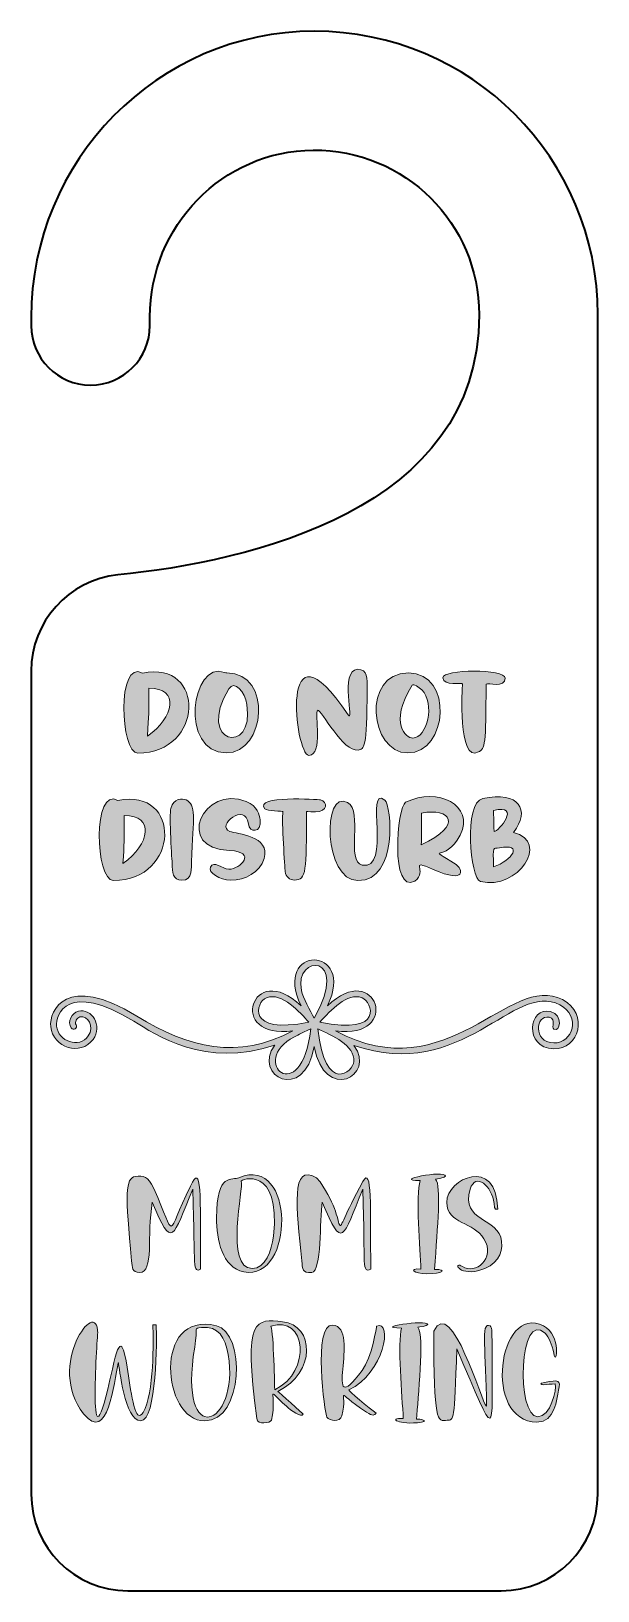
# Model space of a CAD drawing. Header units: inches. Extents: x 36 to 324, y 36 to 828.
import ezdxf

# ---------------------------------------------------------------- set-up
doc = ezdxf.new("R2010")
doc.units = ezdxf.units.IN
doc.header["$MEASUREMENT"] = 0
doc.layers.add('_U+0421_U+043B_U+043E_U+0439 1', color=7, linetype='Continuous')

msp = doc.modelspace()

# ---------------------------------------------------------------- hatches: boundary and pattern name
at = {"layer": '_U+0421_U+043B_U+043E_U+0439 1', "true_color": 0xffffff}
h = msp.add_hatch(color=7, dxfattribs=at)
h.dxf.hatch_style = 2
edge = h.paths.add_edge_path()
edge.add_spline(control_points=[(97.53, 233.38), (94.7, 216.4), (98.58, 197.65), (91.1, 197.65), (87.15, 197.65), (87.43, 200.03), (87.07, 203.62), (83.74, 237.37), (83.82, 245.64), (88.96, 246.41), (93.25, 247.06), (95.09, 246.58), (98.39, 240.39), (109.95, 213.93), (104.2, 215.45), (116.9, 241.45), (122.89, 254.07), (121.87, 238.05), (122.14, 199.26), (118.11, 197.92), (119.27, 197.95), (118.2, 239.98), (107.7, 215.3), (107.87, 208.56), (97.53, 233.38)], knot_values=[0, 0, 0, 0, 1, 1, 1, 2, 2, 2, 3, 3, 3, 4, 4, 4, 5, 5, 5, 6, 6, 6, 7, 7, 7, 8, 8, 8, 8], degree=3, periodic=1)
edge = h.paths.add_edge_path()
edge.add_spline(control_points=[(144.02, 197.96), (133.07, 200.31), (130.2, 214.25), (130.2, 225.44), (130.2, 248.92), (138.32, 244.21), (141.59, 245.76), (170.24, 257.89), (170.08, 193.07), (144.02, 197.96)], knot_values=[0, 0, 0, 0, 1, 1, 1, 2, 2, 2, 3, 3, 3, 3], degree=3, periodic=1)
edge = h.paths.add_edge_path()
edge.add_spline(control_points=[(159.13, 216.06), (163.13, 252.36), (142.25, 245.02), (142.76, 244.02), (144.17, 241.18), (134.16, 199.64), (148.3, 199.64), (154.92, 199.64), (158.34, 208.84), (159.13, 216.06)], knot_values=[0, 0, 0, 0, 1, 1, 1, 2, 2, 2, 3, 3, 3, 3], degree=3, periodic=1)
edge = h.paths.add_edge_path()
edge.add_spline(control_points=[(204.64, 239.98), (205.69, 198.9), (204.08, 197.76), (208.58, 199.26), (208.36, 230.63), (209.31, 252.49), (204.56, 243.85), (185.21, 208.69), (199.77, 219.92), (182.81, 243.62), (182.03, 244.71), (181.42, 245.41), (180.96, 245.73), (167.81, 253.44), (170.84, 230.69), (173.52, 203.62), (173.95, 199.22), (173.74, 197.39), (178.6, 197.71), (183.81, 198.05), (182.49, 224.47), (183.97, 233.38), (194.4, 208.35), (194.07, 215.14), (204.64, 239.98)], knot_values=[0, 0, 0, 0, 1, 1, 1, 2, 2, 2, 3, 3, 3, 4, 4, 4, 5, 5, 5, 6, 6, 6, 7, 7, 7, 8, 8, 8, 8], degree=3, periodic=1)
edge = h.paths.add_edge_path()
edge.add_spline(control_points=[(246.64, 246.62), (246.3, 249.83), (218.57, 244.34), (233.7, 244.34), (231.42, 237.19), (233.65, 208.79), (234.1, 199.41), (227.3, 199.83), (230.61, 197), (236.89, 197), (245.34, 197), (247.77, 199.22), (241.07, 199.22), (242.4, 221.8), (244.59, 241.27), (241.51, 245.12), (241.83, 245.16), (246.64, 245.71), (246.64, 246.62)], knot_values=[0, 0, 0, 0, 1, 1, 1, 2, 2, 2, 3, 3, 3, 4, 4, 4, 5, 5, 5, 6, 6, 6, 6], degree=3, periodic=1)
edge = h.paths.add_edge_path()
edge.add_spline(control_points=[(259.11, 239.93), (261.89, 248.95), (270.28, 241.45), (271.29, 232.76), (271.5, 228.95), (272.22, 229.76), (273.11, 229.85), (272.66, 256.77), (247.2, 245.48), (247.2, 233.21), (247.2, 222.29), (261.28, 223.26), (266.12, 214.83), (272.25, 204.66), (261.61, 196.39), (255.24, 200.62), (250.58, 203.72), (252.38, 195.96), (263.52, 198.61), (272.51, 201.03), (275.78, 207.14), (275.12, 213.36), (273.78, 225.84), (253.96, 223.27), (259.11, 239.93)], knot_values=[0, 0, 0, 0, 1, 1, 1, 2, 2, 2, 3, 3, 3, 4, 4, 4, 5, 5, 5, 6, 6, 6, 7, 7, 7, 8, 8, 8, 8], degree=3, periodic=1)
edge = h.paths.add_edge_path()
edge.add_spline(control_points=[(97.86, 171.15), (98.01, 163.58), (98.71, 136.17), (92.91, 126.62), (84.82, 113.44), (85.45, 187.92), (77.26, 148.6), (63.8, 85.7), (69.8, 165.77), (69.8, 166.77), (69.8, 186.37), (43.18, 150.26), (62.68, 125.91), (75.03, 110.47), (78.17, 141.7), (80.21, 151.81), (80.21, 151.81), (80.24, 151.85), (80.24, 151.85), (80.24, 151.85), (80.31, 151.74), (80.31, 151.74), (80.84, 150.12), (83.35, 122.28), (91.74, 122.28), (99.73, 122.28), (100.06, 164.34), (99.51, 171.14), (99.51, 171.14), (97.86, 171.14), (97.86, 171.14), (97.86, 171.14), (97.86, 171.15), (97.86, 171.15)], knot_values=[0, 0, 0, 0, 1, 1, 1, 2, 2, 2, 3, 3, 3, 4, 4, 4, 5, 5, 5, 6, 6, 6, 7, 7, 7, 8, 8, 8, 9, 9, 9, 10, 10, 10, 11, 11, 11, 11], degree=3, periodic=1)
edge = h.paths.add_edge_path()
edge.add_spline(control_points=[(124.21, 122.25), (102.55, 122.25), (97.62, 178.52), (130.13, 170.6), (145.02, 167.1), (143.97, 122.25), (124.21, 122.25)], knot_values=[0, 0, 0, 0, 1, 1, 1, 2, 2, 2, 2], degree=3, periodic=1)
edge = h.paths.add_edge_path()
edge.add_spline(control_points=[(136.18, 156.06), (134.58, 164.5), (131.18, 170.79), (122.63, 169.67), (118.18, 169.1), (120.88, 170.47), (119.11, 159.68), (110.31, 106.93), (142.05, 119.32), (136.18, 156.06)], knot_values=[0, 0, 0, 0, 1, 1, 1, 2, 2, 2, 3, 3, 3, 3], degree=3, periodic=1)
edge = h.paths.add_edge_path()
edge.add_spline(control_points=[(161.38, 137.24), (161.78, 136.99), (174.29, 125.71), (174.29, 125.71), (173.54, 123.5), (167.89, 127.8), (165.73, 129.73), (154.32, 139.85), (161.35, 137.71), (158.13, 122.7), (157.73, 121.21), (150.88, 120.06), (150.64, 123.45), (143.56, 175.64), (150.28, 173.98), (163.82, 172.63), (180.01, 170.96), (180.85, 146.75), (161.38, 137.24)], knot_values=[0, 0, 0, 0, 1, 1, 1, 2, 2, 2, 3, 3, 3, 4, 4, 4, 5, 5, 5, 6, 6, 6, 6], degree=3, periodic=1)
edge = h.paths.add_edge_path()
edge.add_spline(control_points=[(157.86, 170.33), (159.24, 167.23), (159.77, 138.14), (159.78, 138.14), (178.91, 147.01), (175.59, 176.65), (157.86, 170.33)], knot_values=[0, 0, 0, 0, 1, 1, 1, 2, 2, 2, 2], degree=3, periodic=1)
edge = h.paths.add_edge_path()
edge.add_spline(control_points=[(211.54, 170.38), (211.54, 170.38), (209.32, 154.5), (204.22, 147.81), (182.91, 120.03), (204.25, 169.9), (189.23, 170.91), (178.89, 171.69), (185.23, 125.46), (186.3, 124.13), (187.76, 122.33), (192.9, 121.45), (193.85, 124.88), (197.58, 138.34), (188.39, 138.38), (206.5, 126.72), (209.88, 124.53), (210.17, 125.13), (211.41, 126.22), (208.12, 128.27), (196.51, 138.09), (197.51, 138.09), (215.17, 146.15), (220.06, 173.85), (211.54, 170.38)], knot_values=[0, 0, 0, 0, 1, 1, 1, 2, 2, 2, 3, 3, 3, 4, 4, 4, 5, 5, 5, 6, 6, 6, 7, 7, 7, 8, 8, 8, 8], degree=3, periodic=1)
edge = h.paths.add_edge_path()
edge.add_spline(control_points=[(224.3, 169.46), (221.99, 162.22), (224.58, 134.5), (225.1, 123.52), (216.92, 124.03), (222.68, 119.88), (234.45, 121.62), (236.38, 121.91), (236.66, 123.14), (231.92, 123.14), (232.5, 133.09), (235.95, 165.67), (232.54, 169.94), (232.87, 169.97), (237.53, 170.41), (237.53, 171.21), (237.38, 174), (208.31, 169.46), (224.3, 169.46)], knot_values=[0, 0, 0, 0, 1, 1, 1, 2, 2, 2, 3, 3, 3, 4, 4, 4, 5, 5, 5, 6, 6, 6, 6], degree=3, periodic=1)
edge = h.paths.add_edge_path()
edge.add_spline(control_points=[(269.32, 170.5), (264.05, 173.29), (267.42, 157.17), (267.42, 129.81), (264.99, 131), (249.63, 186.46), (240.62, 167.86), (240.62, 121.44), (242.36, 121.9), (247.43, 122.59), (250.82, 123.05), (251.12, 121), (252.33, 158.9), (273.02, 110.52), (270.23, 113.23), (270.23, 158.72), (270.22, 165.37), (270.32, 169.96), (269.32, 170.5)], knot_values=[0, 0, 0, 0, 1, 1, 1, 2, 2, 2, 3, 3, 3, 4, 4, 4, 5, 5, 5, 6, 6, 6, 6], degree=3, periodic=1)
edge = h.paths.add_edge_path()
edge.add_spline(control_points=[(296.91, 141.86), (293.68, 141.32), (295.29, 140.66), (296.29, 140.66), (298.04, 140.66), (300.37, 141.07), (302.32, 141.07), (303.5, 138.66), (299.78, 124.34), (293.49, 124.34), (282.25, 124.34), (283.98, 179.53), (297.22, 166.77), (299.22, 164.64), (300.69, 161.26), (301.6, 156.6), (302.99, 149.01), (305.54, 165.91), (296.4, 170.6), (273.28, 182.15), (265.31, 121.7), (293.08, 121.7), (302.31, 121.7), (303.06, 133.26), (304.08, 137.88), (305.15, 143.33), (304.27, 143.08), (296.91, 141.86)], knot_values=[0, 0, 0, 0, 1, 1, 1, 2, 2, 2, 3, 3, 3, 4, 4, 4, 5, 5, 5, 6, 6, 6, 7, 7, 7, 8, 8, 8, 9, 9, 9, 9], degree=3, periodic=1)
edge = h.paths.add_edge_path()
edge.add_spline(control_points=[(92.58, 502.06), (125.04, 508.72), (123.73, 461.4), (90.22, 461.4), (81.26, 461.4), (79.42, 509.36), (92.58, 502.06)], knot_values=[0, 0, 0, 0, 1, 1, 1, 2, 2, 2, 2], degree=3, periodic=1)
edge = h.paths.add_edge_path()
edge.add_spline(control_points=[(95.09, 470.06), (108.5, 479.54), (111.7, 494.46), (95.82, 494.46), (95.82, 481.33), (95.79, 481.45), (95.09, 470.06)], knot_values=[0, 0, 0, 0, 1, 1, 1, 2, 2, 2, 2], degree=3, periodic=1)
edge = h.paths.add_edge_path()
edge.add_spline(control_points=[(134.33, 502.39), (134.71, 502.21), (134.98, 502.15), (135.48, 502.15), (158.8, 502.15), (155.26, 461.49), (135.15, 461.49), (111.14, 461.49), (117.45, 508.82), (134.33, 502.39)], knot_values=[0, 0, 0, 0, 1, 1, 1, 2, 2, 2, 3, 3, 3, 3], degree=3, periodic=1)
edge = h.paths.add_edge_path()
edge.add_spline(control_points=[(145.67, 486.03), (144.66, 492.65), (139.23, 498.69), (136.43, 494.07), (119.43, 465.96), (149.63, 459.75), (145.67, 486.03)], knot_values=[0, 0, 0, 0, 1, 1, 1, 2, 2, 2, 2], degree=3, periodic=1)
edge = h.paths.add_edge_path()
edge.add_spline(control_points=[(177.17, 460.28), (184.49, 460.28), (179.98, 481.68), (181.56, 483.26), (183.85, 483.26), (194.34, 461.8), (202.21, 462.98), (205.36, 463.49), (206.56, 463.23), (206.78, 494.13), (206.78, 499.09), (206.96, 504), (201.97, 504), (192.55, 503.34), (200.35, 475.97), (197.09, 480.87), (161.49, 534.22), (170.05, 460.28), (177.17, 460.28)], knot_values=[0, 0, 0, 0, 1, 1, 1, 2, 2, 2, 3, 3, 3, 4, 4, 4, 5, 5, 5, 6, 6, 6, 6], degree=3, periodic=1)
edge = h.paths.add_edge_path()
edge.add_spline(control_points=[(227.71, 502.15), (250.76, 502.15), (247.91, 461.49), (227.38, 461.49), (208.12, 461.49), (203.76, 502.15), (227.71, 502.15)], knot_values=[0, 0, 0, 0, 1, 1, 1, 2, 2, 2, 2], degree=3, periodic=1)
edge = h.paths.add_edge_path()
edge.add_spline(control_points=[(229.98, 469.09), (237.03, 469.09), (241.55, 486.57), (234.5, 493.54), (233.21, 494.8), (230.16, 496.89), (229.59, 495.94), (217.62, 476.06), (226.57, 469.09), (229.98, 469.09)], knot_values=[0, 0, 0, 0, 1, 1, 1, 2, 2, 2, 3, 3, 3, 3], degree=3, periodic=1)
edge = h.paths.add_edge_path()
edge.add_spline(control_points=[(255.24, 496.49), (255.24, 496.49), (255.27, 496.46), (255.27, 496.46), (255.27, 496.46), (255.24, 496.4), (255.24, 496.4), (255.08, 495.4), (252.68, 456.28), (263.3, 462.01), (266.74, 463.6), (267.17, 465.27), (267.17, 496.4), (268.17, 497.37), (276.89, 494.18), (276.89, 499.49), (276.89, 504.1), (245.28, 504.28), (245.28, 499.64), (245.28, 495.16), (255.24, 497.49), (255.24, 496.49)], knot_values=[0, 0, 0, 0, 1, 1, 1, 2, 2, 2, 3, 3, 3, 4, 4, 4, 5, 5, 5, 6, 6, 6, 7, 7, 7, 7], degree=3, periodic=1)
edge = h.paths.add_edge_path()
edge.add_spline(control_points=[(80.11, 437.36), (112.6, 444.03), (111.76, 396.71), (77.75, 396.71), (68.7, 396.71), (66.88, 444.7), (80.11, 437.36)], knot_values=[0, 0, 0, 0, 1, 1, 1, 2, 2, 2, 2], degree=3, periodic=1)
edge = h.paths.add_edge_path()
edge.add_spline(control_points=[(82.62, 405.36), (96.56, 415.22), (98.72, 429.77), (83.35, 429.77), (83.35, 416.2), (83.29, 416.25), (82.62, 405.36)], knot_values=[0, 0, 0, 0, 1, 1, 1, 2, 2, 2, 2], degree=3, periodic=1)
edge = h.paths.add_edge_path()
edge.add_spline(control_points=[(106.98, 433.37), (106.13, 430.59), (107.49, 405.5), (107.71, 405.4), (107.71, 400.94), (107.85, 396.83), (112.56, 396.83), (118.38, 396.83), (117.21, 403.67), (117.46, 406.18), (118.56, 429.38), (119.9, 435.12), (114.74, 437.61), (112.86, 438.54), (108.49, 438.55), (106.98, 433.37)], knot_values=[0, 0, 0, 0, 1, 1, 1, 2, 2, 2, 3, 3, 3, 4, 4, 4, 5, 5, 5, 5], degree=3, periodic=1)
edge = h.paths.add_edge_path()
edge.add_spline(control_points=[(145.29, 436.91), (123.53, 445.71), (108.37, 412.68), (136.99, 411.96), (150.97, 411.31), (142.41, 402.46), (136.45, 402.46), (133.18, 402.46), (128.72, 407.29), (127.06, 403.43), (125.89, 400.9), (131.71, 396.83), (137.41, 396.83), (144.64, 396.83), (152.37, 400.87), (154.37, 407.85), (157.97, 419.49), (140.35, 420.33), (136.98, 421.61), (129.57, 424.41), (145.08, 436.89), (146.44, 425.5), (146.66, 420.75), (153.46, 420.86), (152.39, 427.45), (151.95, 430.11), (151.07, 434.41), (145.29, 436.91)], knot_values=[0, 0, 0, 0, 1, 1, 1, 2, 2, 2, 3, 3, 3, 4, 4, 4, 5, 5, 5, 6, 6, 6, 7, 7, 7, 8, 8, 8, 9, 9, 9, 9], degree=3, periodic=1)
edge = h.paths.add_edge_path()
edge.add_spline(control_points=[(163.97, 431.79), (163.97, 431.79), (164, 431.76), (164, 431.76), (164, 431.76), (163.97, 431.7), (163.97, 431.7), (163.25, 427.45), (164.92, 402.82), (165.11, 401.26), (165.43, 398.62), (167.48, 396.95), (169.79, 396.95), (175.96, 396.95), (175.9, 401.35), (175.9, 431.7), (175.98, 431.77), (180.35, 431.52), (180.48, 431.52), (186.85, 431.52), (186.88, 436.79), (183.02, 437.67), (182.02, 437.86), (148.99, 440.09), (154.74, 433.15), (155.67, 432.05), (163.97, 431.8), (163.97, 431.79)], knot_values=[0, 0, 0, 0, 1, 1, 1, 2, 2, 2, 3, 3, 3, 4, 4, 4, 5, 5, 5, 6, 6, 6, 7, 7, 7, 8, 8, 8, 9, 9, 9, 9], degree=3, periodic=1)
edge = h.paths.add_edge_path()
edge.add_spline(control_points=[(204.21, 404.53), (195.84, 406.2), (204.84, 432.02), (196.83, 436.3), (183.77, 443.3), (184.63, 396.68), (202.1, 396.68), (222.8, 396.68), (219.03, 434.96), (215.76, 437.58), (205.46, 445.58), (219.27, 401.52), (204.21, 404.53)], knot_values=[0, 0, 0, 0, 1, 1, 1, 2, 2, 2, 3, 3, 3, 4, 4, 4, 4], degree=3, periodic=1)
edge = h.paths.add_edge_path()
edge.add_spline(control_points=[(251.98, 404.82), (254.91, 402.99), (258.09, 394.64), (240.23, 402.37), (227.05, 408.16), (238.14, 401.52), (230.96, 396.4), (218.47, 389.59), (221.83, 433.97), (226.33, 436.43), (242.51, 444.5), (261.62, 434.98), (254.04, 419.8), (246.37, 404.86), (235.6, 415.56), (251.98, 404.82)], knot_values=[0, 0, 0, 0, 1, 1, 1, 2, 2, 2, 3, 3, 3, 4, 4, 4, 5, 5, 5, 5], degree=3, periodic=1)
edge = h.paths.add_edge_path()
edge.add_spline(control_points=[(234.45, 430.95), (234.45, 421.5), (234.46, 418.83), (234.23, 414.9), (256.12, 424.93), (248.95, 433.85), (234.45, 430.95)], knot_values=[0, 0, 0, 0, 1, 1, 1, 2, 2, 2, 2], degree=3, periodic=1)
edge = h.paths.add_edge_path()
edge.add_spline(control_points=[(281.14, 421.14), (299.9, 416.45), (283.53, 391.6), (264.38, 396.24), (259.16, 397.49), (255.57, 436.44), (265.49, 438.3), (284.04, 442.34), (289.92, 432.46), (281.14, 421.14)], knot_values=[0, 0, 0, 0, 1, 1, 1, 2, 2, 2, 3, 3, 3, 3], degree=3, periodic=1)
edge = h.paths.add_edge_path()
edge.add_spline(control_points=[(274, 413.33), (270.4, 412.67), (270.91, 414.96), (270.91, 403.58), (280.48, 407.06), (286.48, 415.69), (274, 413.33)], knot_values=[0, 0, 0, 0, 1, 1, 1, 2, 2, 2, 2], degree=3, periodic=1)
edge = h.paths.add_edge_path()
edge.add_spline(control_points=[(271, 432.34), (271, 431.34), (271.08, 427.25), (271.27, 421.59), (273.59, 421.59), (285.38, 435.65), (271, 432.34)], knot_values=[0, 0, 0, 0, 1, 1, 1, 2, 2, 2, 2], degree=3, periodic=1)
edge = h.paths.add_edge_path()
edge.add_spline(control_points=[(301.57, 311.24), (286.21, 311.59), (288.79, 332.94), (300.02, 330.16), (306.55, 328.54), (304.8, 319.24), (301.68, 321.24), (300.04, 322.3), (303.2, 326.28), (299.3, 327.24), (292.38, 328.95), (290.79, 314.48), (301.64, 314.23), (311.36, 314.03), (315.53, 327.8), (304.67, 333.56), (281.21, 346), (255.59, 293.92), (200.07, 312.98), (211.49, 297.45), (185.05, 283.58), (179.89, 312.47), (174.67, 283.3), (148.32, 297.67), (159.77, 313.07), (124.58, 301.12), (99.12, 318.53), (88.11, 325.29), (54.39, 345.99), (48.34, 328.43), (48.92, 322.79), (49.71, 314.98), (60.39, 311.23), (65.05, 317.77), (68.47, 322.56), (64.67, 328.37), (60.76, 327.41), (59.14, 327.01), (57.97, 324.8), (58.82, 323.48), (59.9, 321.81), (57.37, 320.19), (56.3, 321.86), (54.29, 324.99), (56.5, 329.45), (60.04, 330.32), (66.72, 331.98), (72.49, 323.03), (67.49, 316.02), (61.29, 307.32), (47.03, 311.77), (45.93, 322.48), (45.12, 330.43), (53.67, 349.96), (89.68, 327.84), (116.03, 311.66), (141.21, 305.45), (169.05, 320.34), (134.95, 315.64), (148.21, 357.08), (173.19, 333.08), (158.09, 364.22), (201.59, 364.05), (186.58, 333.08), (211.58, 357.1), (224.76, 315.64), (190.73, 320.34), (247.98, 289.7), (279.14, 350.49), (306.08, 336.21), (319.84, 328.91), (314.35, 310.97), (301.57, 311.24)], knot_values=[0, 0, 0, 0, 1, 1, 1, 2, 2, 2, 3, 3, 3, 4, 4, 4, 5, 5, 5, 6, 6, 6, 7, 7, 7, 8, 8, 8, 9, 9, 9, 10, 10, 10, 11, 11, 11, 12, 12, 12, 13, 13, 13, 14, 14, 14, 15, 15, 15, 16, 16, 16, 17, 17, 17, 18, 18, 18, 19, 19, 19, 20, 20, 20, 21, 21, 21, 22, 22, 22, 23, 23, 23, 24, 24, 24, 24], degree=3, periodic=1)
edge = h.paths.add_edge_path()
edge.add_spline(control_points=[(182.73, 324.79), (216.25, 317.92), (209.07, 335.3), (204.18, 337.18), (196.63, 340.08), (188.17, 330.74), (182.73, 324.79)], knot_values=[0, 0, 0, 0, 1, 1, 1, 2, 2, 2, 2], degree=3, periodic=1)
edge = h.paths.add_edge_path()
edge.add_spline(control_points=[(177.04, 324.79), (172.78, 329.45), (163.54, 340.24), (155.58, 337.18), (150.18, 335.1), (144.92, 318.2), (177.04, 324.79)], knot_values=[0, 0, 0, 0, 1, 1, 1, 2, 2, 2, 2], degree=3, periodic=1)
edge = h.paths.add_edge_path()
edge.add_spline(control_points=[(178.12, 321.44), (172.94, 319.09), (170.79, 317.86), (169.79, 317.34), (145.82, 305), (173.46, 279.92), (178.12, 321.44)], knot_values=[0, 0, 0, 0, 1, 1, 1, 2, 2, 2, 2], degree=3, periodic=1)
edge = h.paths.add_edge_path()
edge.add_spline(control_points=[(173.35, 340.78), (174.06, 337.4), (177.85, 330.44), (179.88, 326.86), (198.78, 360.14), (169.41, 359.47), (173.35, 340.78)], knot_values=[0, 0, 0, 0, 1, 1, 1, 2, 2, 2, 2], degree=3, periodic=1)
edge = h.paths.add_edge_path()
edge.add_spline(control_points=[(181.64, 321.44), (185.47, 287.42), (199.78, 299.66), (200.06, 304.87), (200.49, 312.94), (188.99, 318.11), (181.64, 321.44)], knot_values=[0, 0, 0, 0, 1, 1, 1, 2, 2, 2, 2], degree=3, periodic=1)

# ---------------------------------------------------------------- linework, layer by layer
at = {"layer": '_U+0421_U+043B_U+043E_U+0439 1', "color": 1, "lineweight": 35, "true_color": 0xff0000}
msp.add_open_spline([(263.66, 684), (263.66, 730.41), (225.86, 768), (179.37, 767.65), (133.24, 767.31), (96.34, 729.08), (96.34, 682.95), (96.34, 682.95), (96.34, 678.51), (96.34, 678.51), (96.34, 661.85), (82.84, 648.34), (66.17, 648.34), (66.17, 648.34), (66.17, 648.34), (66.17, 648.34), (49.51, 648.34), (36, 661.85), (36, 678.51), (36, 678.51), (36, 682.62), (36, 682.62), (36, 762.35), (100.2, 827.96), (179.93, 828), (259.49, 828.04), (324, 763.55), (324, 684), (324, 684), (324, 85.14), (324, 85.14), (324, 58), (302, 36), (274.86, 36), (274.86, 36), (85.14, 36), (85.14, 36), (58, 36), (36, 58), (36, 85.14), (36, 85.14), (36, 503.03), (36, 503.03), (36, 528.2), (55.01, 549.37), (80.05, 551.9), (146.24, 558.61), (263.66, 584.52), (263.66, 684)], degree=3, knots=[0, 0, 0, 0, 1, 1, 1, 2, 2, 2, 3, 3, 3, 4, 4, 4, 5, 5, 5, 6, 6, 6, 7, 7, 7, 8, 8, 8, 9, 9, 9, 10, 10, 10, 11, 11, 11, 12, 12, 12, 13, 13, 13, 14, 14, 14, 15, 15, 15, 16, 16, 16, 16], dxfattribs=at)
at = {"layer": '_U+0421_U+043B_U+043E_U+0439 1', "lineweight": 0}
for points, knots in [([(177.17, 460.28), (184.49, 460.28), (179.98, 481.68), (181.56, 483.26), (183.85, 483.26), (194.34, 461.8), (202.21, 462.98), (205.36, 463.49), (206.56, 463.23), (206.78, 494.13), (206.78, 499.09), (206.96, 504), (201.97, 504), (192.55, 503.34), (200.35, 475.97), (197.09, 480.87), (161.49, 534.22), (170.05, 460.28), (177.17, 460.28)], [0, 0, 0, 0, 1, 1, 1, 2, 2, 2, 3, 3, 3, 4, 4, 4, 5, 5, 5, 6, 6, 6, 6]), ([(92.58, 502.06), (125.04, 508.72), (123.73, 461.4), (90.22, 461.4), (81.26, 461.4), (79.42, 509.36), (92.58, 502.06)], [0, 0, 0, 0, 1, 1, 1, 2, 2, 2, 2]), ([(134.33, 502.39), (134.71, 502.21), (134.98, 502.15), (135.48, 502.15), (158.8, 502.15), (155.26, 461.49), (135.15, 461.49), (111.14, 461.49), (117.45, 508.82), (134.33, 502.39)], [0, 0, 0, 0, 1, 1, 1, 2, 2, 2, 3, 3, 3, 3]), ([(227.71, 502.15), (250.76, 502.15), (247.91, 461.49), (227.38, 461.49), (208.12, 461.49), (203.76, 502.15), (227.71, 502.15)], [0, 0, 0, 0, 1, 1, 1, 2, 2, 2, 2]), ([(255.24, 496.49), (255.24, 496.49), (255.27, 496.46), (255.27, 496.46), (255.27, 496.46), (255.24, 496.4), (255.24, 496.4), (255.08, 495.4), (252.68, 456.28), (263.3, 462.01), (266.74, 463.6), (267.17, 465.27), (267.17, 496.4), (268.17, 497.37), (276.89, 494.18), (276.89, 499.49), (276.89, 504.1), (245.28, 504.28), (245.28, 499.64), (245.28, 495.16), (255.24, 497.49), (255.24, 496.49)], [0, 0, 0, 0, 1, 1, 1, 2, 2, 2, 3, 3, 3, 4, 4, 4, 5, 5, 5, 6, 6, 6, 7, 7, 7, 7]), ([(95.09, 470.06), (108.5, 479.54), (111.7, 494.46), (95.82, 494.46), (95.82, 481.33), (95.79, 481.45), (95.09, 470.06)], [0, 0, 0, 0, 1, 1, 1, 2, 2, 2, 2]), ([(145.67, 486.03), (144.66, 492.65), (139.23, 498.69), (136.43, 494.07), (119.43, 465.96), (149.63, 459.75), (145.67, 486.03)], [0, 0, 0, 0, 1, 1, 1, 2, 2, 2, 2]), ([(229.98, 469.09), (237.03, 469.09), (241.55, 486.57), (234.5, 493.54), (233.21, 494.8), (230.16, 496.89), (229.59, 495.94), (217.62, 476.06), (226.57, 469.09), (229.98, 469.09)], [0, 0, 0, 0, 1, 1, 1, 2, 2, 2, 3, 3, 3, 3]), ([(80.11, 437.36), (112.6, 444.03), (111.76, 396.71), (77.75, 396.71), (68.7, 396.71), (66.88, 444.7), (80.11, 437.36)], [0, 0, 0, 0, 1, 1, 1, 2, 2, 2, 2]), ([(145.29, 436.91), (123.53, 445.71), (108.37, 412.68), (136.99, 411.96), (150.97, 411.31), (142.41, 402.46), (136.45, 402.46), (133.18, 402.46), (128.72, 407.29), (127.06, 403.43), (125.89, 400.9), (131.71, 396.83), (137.41, 396.83), (144.64, 396.83), (152.37, 400.87), (154.37, 407.85), (157.97, 419.49), (140.35, 420.33), (136.98, 421.61), (129.57, 424.41), (145.08, 436.89), (146.44, 425.5), (146.66, 420.75), (153.46, 420.86), (152.39, 427.45), (151.95, 430.11), (151.07, 434.41), (145.29, 436.91)], [0, 0, 0, 0, 1, 1, 1, 2, 2, 2, 3, 3, 3, 4, 4, 4, 5, 5, 5, 6, 6, 6, 7, 7, 7, 8, 8, 8, 9, 9, 9, 9]), ([(204.21, 404.53), (195.84, 406.2), (204.84, 432.02), (196.83, 436.3), (183.77, 443.3), (184.63, 396.68), (202.1, 396.68), (222.8, 396.68), (219.03, 434.96), (215.76, 437.58), (205.46, 445.58), (219.27, 401.52), (204.21, 404.53)], [0, 0, 0, 0, 1, 1, 1, 2, 2, 2, 3, 3, 3, 4, 4, 4, 4]), ([(251.98, 404.82), (254.91, 402.99), (258.09, 394.64), (240.23, 402.37), (227.05, 408.16), (238.14, 401.52), (230.96, 396.4), (218.47, 389.59), (221.83, 433.97), (226.33, 436.43), (242.51, 444.5), (261.62, 434.98), (254.04, 419.8), (246.37, 404.86), (235.6, 415.56), (251.98, 404.82)], [0, 0, 0, 0, 1, 1, 1, 2, 2, 2, 3, 3, 3, 4, 4, 4, 5, 5, 5, 5]), ([(106.98, 433.37), (106.13, 430.59), (107.49, 405.5), (107.71, 405.4), (107.71, 400.94), (107.85, 396.83), (112.56, 396.83), (118.38, 396.83), (117.21, 403.67), (117.46, 406.18), (118.56, 429.38), (119.9, 435.12), (114.74, 437.61), (112.86, 438.54), (108.49, 438.55), (106.98, 433.37)], [0, 0, 0, 0, 1, 1, 1, 2, 2, 2, 3, 3, 3, 4, 4, 4, 5, 5, 5, 5]), ([(163.97, 431.79), (163.97, 431.79), (164, 431.76), (164, 431.76), (164, 431.76), (163.97, 431.7), (163.97, 431.7), (163.25, 427.45), (164.92, 402.82), (165.11, 401.26), (165.43, 398.62), (167.48, 396.95), (169.79, 396.95), (175.96, 396.95), (175.9, 401.35), (175.9, 431.7), (175.98, 431.77), (180.35, 431.52), (180.48, 431.52), (186.85, 431.52), (186.88, 436.79), (183.02, 437.67), (182.02, 437.86), (148.99, 440.09), (154.74, 433.15), (155.67, 432.05), (163.97, 431.8), (163.97, 431.79)], [0, 0, 0, 0, 1, 1, 1, 2, 2, 2, 3, 3, 3, 4, 4, 4, 5, 5, 5, 6, 6, 6, 7, 7, 7, 8, 8, 8, 9, 9, 9, 9]), ([(281.14, 421.14), (299.9, 416.45), (283.53, 391.6), (264.38, 396.24), (259.16, 397.49), (255.57, 436.44), (265.49, 438.3), (284.04, 442.34), (289.92, 432.46), (281.14, 421.14)], [0, 0, 0, 0, 1, 1, 1, 2, 2, 2, 3, 3, 3, 3]), ([(271, 432.34), (271, 431.34), (271.08, 427.25), (271.27, 421.59), (273.59, 421.59), (285.38, 435.65), (271, 432.34)], [0, 0, 0, 0, 1, 1, 1, 2, 2, 2, 2]), ([(82.62, 405.36), (96.56, 415.22), (98.72, 429.77), (83.35, 429.77), (83.35, 416.2), (83.29, 416.25), (82.62, 405.36)], [0, 0, 0, 0, 1, 1, 1, 2, 2, 2, 2]), ([(234.45, 430.95), (234.45, 421.5), (234.46, 418.83), (234.23, 414.9), (256.12, 424.93), (248.95, 433.85), (234.45, 430.95)], [0, 0, 0, 0, 1, 1, 1, 2, 2, 2, 2]), ([(274, 413.33), (270.4, 412.67), (270.91, 414.96), (270.91, 403.58), (280.48, 407.06), (286.48, 415.69), (274, 413.33)], [0, 0, 0, 0, 1, 1, 1, 2, 2, 2, 2]), ([(301.57, 311.24), (286.21, 311.59), (288.79, 332.94), (300.02, 330.16), (306.55, 328.54), (304.8, 319.24), (301.68, 321.24), (300.04, 322.3), (303.2, 326.28), (299.3, 327.24), (292.38, 328.95), (290.79, 314.48), (301.64, 314.23), (311.36, 314.03), (315.53, 327.8), (304.67, 333.56), (281.21, 346), (255.59, 293.92), (200.07, 312.98), (211.49, 297.45), (185.05, 283.58), (179.89, 312.47), (174.67, 283.3), (148.32, 297.67), (159.77, 313.07), (124.58, 301.12), (99.12, 318.53), (88.11, 325.29), (54.39, 345.99), (48.34, 328.43), (48.92, 322.79), (49.71, 314.98), (60.39, 311.23), (65.05, 317.77), (68.47, 322.56), (64.67, 328.37), (60.76, 327.41), (59.14, 327.01), (57.97, 324.8), (58.82, 323.48), (59.9, 321.81), (57.37, 320.19), (56.3, 321.86), (54.29, 324.99), (56.5, 329.45), (60.04, 330.32), (66.72, 331.98), (72.49, 323.03), (67.49, 316.02), (61.29, 307.32), (47.03, 311.77), (45.93, 322.48), (45.12, 330.43), (53.67, 349.96), (89.68, 327.84), (116.03, 311.66), (141.21, 305.45), (169.05, 320.34), (134.95, 315.64), (148.21, 357.08), (173.19, 333.08), (158.09, 364.22), (201.59, 364.05), (186.58, 333.08), (211.58, 357.1), (224.76, 315.64), (190.73, 320.34), (247.98, 289.7), (279.14, 350.49), (306.08, 336.21), (319.84, 328.91), (314.35, 310.97), (301.57, 311.24)], [0, 0, 0, 0, 1, 1, 1, 2, 2, 2, 3, 3, 3, 4, 4, 4, 5, 5, 5, 6, 6, 6, 7, 7, 7, 8, 8, 8, 9, 9, 9, 10, 10, 10, 11, 11, 11, 12, 12, 12, 13, 13, 13, 14, 14, 14, 15, 15, 15, 16, 16, 16, 17, 17, 17, 18, 18, 18, 19, 19, 19, 20, 20, 20, 21, 21, 21, 22, 22, 22, 23, 23, 23, 24, 24, 24, 24]), ([(173.35, 340.78), (174.06, 337.4), (177.85, 330.44), (179.88, 326.86), (198.78, 360.14), (169.41, 359.47), (173.35, 340.78)], [0, 0, 0, 0, 1, 1, 1, 2, 2, 2, 2]), ([(177.04, 324.79), (172.78, 329.45), (163.54, 340.24), (155.58, 337.18), (150.18, 335.1), (144.92, 318.2), (177.04, 324.79)], [0, 0, 0, 0, 1, 1, 1, 2, 2, 2, 2]), ([(182.73, 324.79), (216.25, 317.92), (209.07, 335.3), (204.18, 337.18), (196.63, 340.08), (188.17, 330.74), (182.73, 324.79)], [0, 0, 0, 0, 1, 1, 1, 2, 2, 2, 2]), ([(178.12, 321.44), (172.94, 319.09), (170.79, 317.86), (169.79, 317.34), (145.82, 305), (173.46, 279.92), (178.12, 321.44)], [0, 0, 0, 0, 1, 1, 1, 2, 2, 2, 2]), ([(181.64, 321.44), (185.47, 287.42), (199.78, 299.66), (200.06, 304.87), (200.49, 312.94), (188.99, 318.11), (181.64, 321.44)], [0, 0, 0, 0, 1, 1, 1, 2, 2, 2, 2]), ([(97.53, 233.38), (94.7, 216.4), (98.58, 197.65), (91.1, 197.65), (87.15, 197.65), (87.43, 200.03), (87.07, 203.62), (83.74, 237.37), (83.82, 245.64), (88.96, 246.41), (93.25, 247.06), (95.09, 246.58), (98.39, 240.39), (109.95, 213.93), (104.2, 215.45), (116.9, 241.45), (122.89, 254.07), (121.87, 238.05), (122.14, 199.26), (118.11, 197.92), (119.27, 197.95), (118.2, 239.98), (107.7, 215.3), (107.87, 208.56), (97.53, 233.38)], [0, 0, 0, 0, 1, 1, 1, 2, 2, 2, 3, 3, 3, 4, 4, 4, 5, 5, 5, 6, 6, 6, 7, 7, 7, 8, 8, 8, 8]), ([(144.02, 197.96), (133.07, 200.31), (130.2, 214.25), (130.2, 225.44), (130.2, 248.92), (138.32, 244.21), (141.59, 245.76), (170.24, 257.89), (170.08, 193.07), (144.02, 197.96)], [0, 0, 0, 0, 1, 1, 1, 2, 2, 2, 3, 3, 3, 3]), ([(259.11, 239.93), (261.89, 248.95), (270.28, 241.45), (271.29, 232.76), (271.5, 228.95), (272.22, 229.76), (273.11, 229.85), (272.66, 256.77), (247.2, 245.48), (247.2, 233.21), (247.2, 222.29), (261.28, 223.26), (266.12, 214.83), (272.25, 204.66), (261.61, 196.39), (255.24, 200.62), (250.58, 203.72), (252.38, 195.96), (263.52, 198.61), (272.51, 201.03), (275.78, 207.14), (275.12, 213.36), (273.78, 225.84), (253.96, 223.27), (259.11, 239.93)], [0, 0, 0, 0, 1, 1, 1, 2, 2, 2, 3, 3, 3, 4, 4, 4, 5, 5, 5, 6, 6, 6, 7, 7, 7, 8, 8, 8, 8]), ([(159.13, 216.06), (163.13, 252.36), (142.25, 245.02), (142.76, 244.02), (144.17, 241.18), (134.16, 199.64), (148.3, 199.64), (154.92, 199.64), (158.34, 208.84), (159.13, 216.06)], [0, 0, 0, 0, 1, 1, 1, 2, 2, 2, 3, 3, 3, 3]), ([(204.64, 239.98), (205.69, 198.9), (204.08, 197.76), (208.58, 199.26), (208.36, 230.63), (209.31, 252.49), (204.56, 243.85), (185.21, 208.69), (199.77, 219.92), (182.81, 243.62), (182.03, 244.71), (181.42, 245.41), (180.96, 245.73), (167.81, 253.44), (170.84, 230.69), (173.52, 203.62), (173.95, 199.22), (173.74, 197.39), (178.6, 197.71), (183.81, 198.05), (182.49, 224.47), (183.97, 233.38), (194.4, 208.35), (194.07, 215.14), (204.64, 239.98)], [0, 0, 0, 0, 1, 1, 1, 2, 2, 2, 3, 3, 3, 4, 4, 4, 5, 5, 5, 6, 6, 6, 7, 7, 7, 8, 8, 8, 8]), ([(246.64, 246.62), (246.3, 249.83), (218.57, 244.34), (233.7, 244.34), (231.42, 237.19), (233.65, 208.79), (234.1, 199.41), (227.3, 199.83), (230.61, 197), (236.89, 197), (245.34, 197), (247.77, 199.22), (241.07, 199.22), (242.4, 221.8), (244.59, 241.27), (241.51, 245.12), (241.83, 245.16), (246.64, 245.71), (246.64, 246.62)], [0, 0, 0, 0, 1, 1, 1, 2, 2, 2, 3, 3, 3, 4, 4, 4, 5, 5, 5, 6, 6, 6, 6]), ([(97.86, 171.15), (98.01, 163.58), (98.71, 136.17), (92.91, 126.62), (84.82, 113.44), (85.45, 187.92), (77.26, 148.6), (63.8, 85.7), (69.8, 165.77), (69.8, 166.77), (69.8, 186.37), (43.18, 150.26), (62.68, 125.91), (75.03, 110.47), (78.17, 141.7), (80.21, 151.81), (80.21, 151.81), (80.24, 151.85), (80.24, 151.85), (80.24, 151.85), (80.31, 151.74), (80.31, 151.74), (80.84, 150.12), (83.35, 122.28), (91.74, 122.28), (99.73, 122.28), (100.06, 164.34), (99.51, 171.14), (99.51, 171.14), (97.86, 171.14), (97.86, 171.14), (97.86, 171.14), (97.86, 171.15), (97.86, 171.15)], [0, 0, 0, 0, 1, 1, 1, 2, 2, 2, 3, 3, 3, 4, 4, 4, 5, 5, 5, 6, 6, 6, 7, 7, 7, 8, 8, 8, 9, 9, 9, 10, 10, 10, 11, 11, 11, 11]), ([(269.32, 170.5), (264.05, 173.29), (267.42, 157.17), (267.42, 129.81), (264.99, 131), (249.63, 186.46), (240.62, 167.86), (240.62, 121.44), (242.36, 121.9), (247.43, 122.59), (250.82, 123.05), (251.12, 121), (252.33, 158.9), (273.02, 110.52), (270.23, 113.23), (270.23, 158.72), (270.22, 165.37), (270.32, 169.96), (269.32, 170.5)], [0, 0, 0, 0, 1, 1, 1, 2, 2, 2, 3, 3, 3, 4, 4, 4, 5, 5, 5, 6, 6, 6, 6]), ([(124.21, 122.25), (102.55, 122.25), (97.62, 178.52), (130.13, 170.6), (145.02, 167.1), (143.97, 122.25), (124.21, 122.25)], [0, 0, 0, 0, 1, 1, 1, 2, 2, 2, 2]), ([(161.38, 137.24), (161.78, 136.99), (174.29, 125.71), (174.29, 125.71), (173.54, 123.5), (167.89, 127.8), (165.73, 129.73), (154.32, 139.85), (161.35, 137.71), (158.13, 122.7), (157.73, 121.21), (150.88, 120.06), (150.64, 123.45), (143.56, 175.64), (150.28, 173.98), (163.82, 172.63), (180.01, 170.96), (180.85, 146.75), (161.38, 137.24)], [0, 0, 0, 0, 1, 1, 1, 2, 2, 2, 3, 3, 3, 4, 4, 4, 5, 5, 5, 6, 6, 6, 6]), ([(157.86, 170.33), (159.24, 167.23), (159.77, 138.14), (159.78, 138.14), (178.91, 147.01), (175.59, 176.65), (157.86, 170.33)], [0, 0, 0, 0, 1, 1, 1, 2, 2, 2, 2]), ([(296.91, 141.86), (293.68, 141.32), (295.29, 140.66), (296.29, 140.66), (298.04, 140.66), (300.37, 141.07), (302.32, 141.07), (303.5, 138.66), (299.78, 124.34), (293.49, 124.34), (282.25, 124.34), (283.98, 179.53), (297.22, 166.77), (299.22, 164.64), (300.69, 161.26), (301.6, 156.6), (302.99, 149.01), (305.54, 165.91), (296.4, 170.6), (273.28, 182.15), (265.31, 121.7), (293.08, 121.7), (302.31, 121.7), (303.06, 133.26), (304.08, 137.88), (305.15, 143.33), (304.27, 143.08), (296.91, 141.86)], [0, 0, 0, 0, 1, 1, 1, 2, 2, 2, 3, 3, 3, 4, 4, 4, 5, 5, 5, 6, 6, 6, 7, 7, 7, 8, 8, 8, 9, 9, 9, 9]), ([(136.18, 156.06), (134.58, 164.5), (131.18, 170.79), (122.63, 169.67), (118.18, 169.1), (120.88, 170.47), (119.11, 159.68), (110.31, 106.93), (142.05, 119.32), (136.18, 156.06)], [0, 0, 0, 0, 1, 1, 1, 2, 2, 2, 3, 3, 3, 3]), ([(211.54, 170.38), (211.54, 170.38), (209.32, 154.5), (204.22, 147.81), (182.91, 120.03), (204.25, 169.9), (189.23, 170.91), (178.89, 171.69), (185.23, 125.46), (186.3, 124.13), (187.76, 122.33), (192.9, 121.45), (193.85, 124.88), (197.58, 138.34), (188.39, 138.38), (206.5, 126.72), (209.88, 124.53), (210.17, 125.13), (211.41, 126.22), (208.12, 128.27), (196.51, 138.09), (197.51, 138.09), (215.17, 146.15), (220.06, 173.85), (211.54, 170.38)], [0, 0, 0, 0, 1, 1, 1, 2, 2, 2, 3, 3, 3, 4, 4, 4, 5, 5, 5, 6, 6, 6, 7, 7, 7, 8, 8, 8, 8]), ([(224.3, 169.46), (221.99, 162.22), (224.58, 134.5), (225.1, 123.52), (216.92, 124.03), (222.68, 119.88), (234.45, 121.62), (236.38, 121.91), (236.66, 123.14), (231.92, 123.14), (232.5, 133.09), (235.95, 165.67), (232.54, 169.94), (232.87, 169.97), (237.53, 170.41), (237.53, 171.21), (237.38, 174), (208.31, 169.46), (224.3, 169.46)], [0, 0, 0, 0, 1, 1, 1, 2, 2, 2, 3, 3, 3, 4, 4, 4, 5, 5, 5, 6, 6, 6, 6])]:
    msp.add_open_spline(points, degree=3, knots=knots, dxfattribs=at)

doc.saveas('drawing.dxf')
